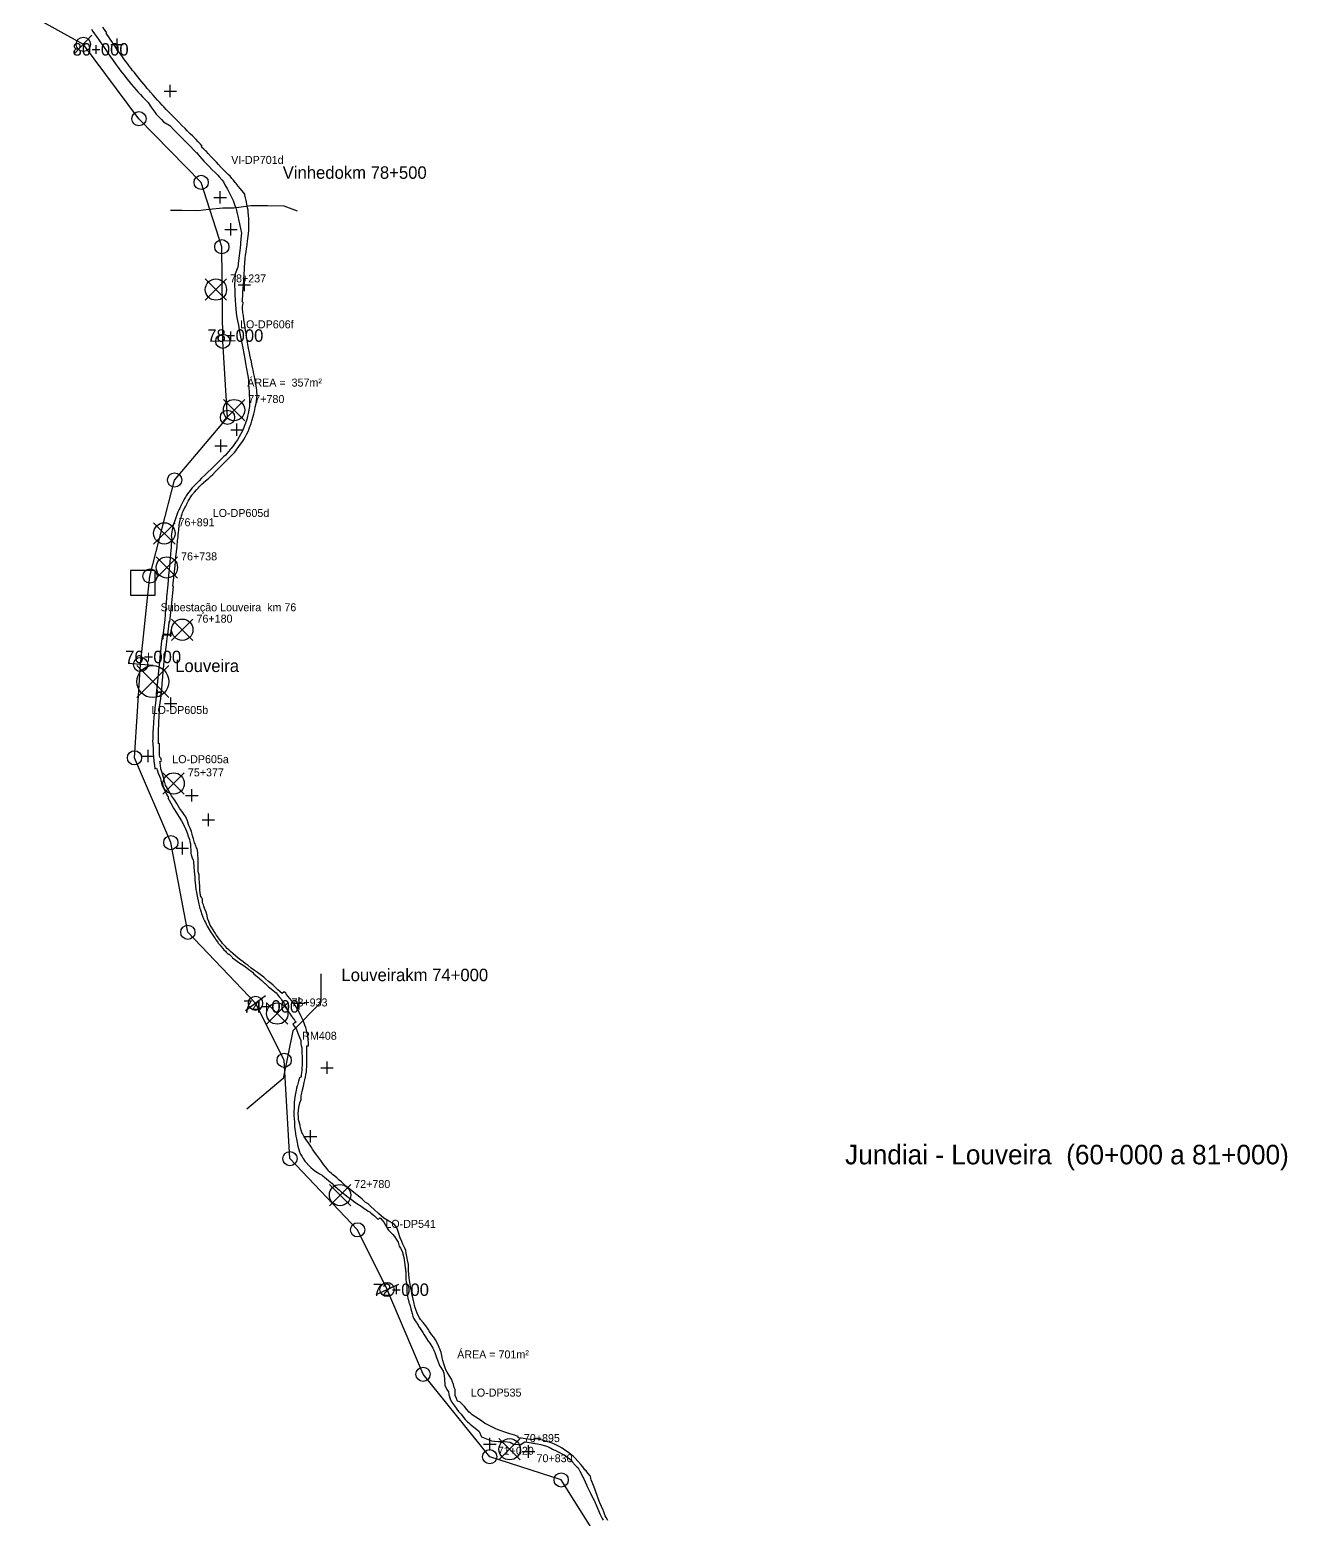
# Model space of a CAD drawing. Header units: metres. Extents: x 286341 to 332373, y 7396700 to 7466215.
# Drawn here: x 299652 to 306720, y 7440965 to 7449341 of the extents above; entities that cross this region are included whole.
import ezdxf

# ---------------------------------------------------------------- set-up
doc = ezdxf.new("R2010")
doc.units = ezdxf.units.M
for name, color, linetype in [('00-EIXO-TIC-RODAPE', 1, 'Continuous'), ('01-ESTACAS-MARCACAO', 3, 'Continuous'), ('02-TRECHOS-DIVISAO', 3, 'Continuous'), ('04-ESTACOES-TIM', 6, 'Continuous'), ('06-SUBESTACOES', 6, 'Continuous'), ('07-OBRAS-DE-ARTE', 30, 'Continuous'), ('09-PASSARELAS', 4, 'Continuous'), ('10-DRENAGEM-BUEIROS', 5, 'Continuous'), ('11-LIMITE-MUNICIPIOS', 8, 'Continuous'), ('12-FAIXA-DOMINIO', 9, 'Continuous'), ('13-DESAPROPRIACAO', 2, 'Continuous'), ('14-TIC-EIXO-REFERENCIA', 1, 'Continuous')]:
    doc.layers.add(name, color=color, linetype=linetype)

msp = doc.modelspace()

# ---------------------------------------------------------------- linework, layer by layer
at = {"layer": '00-EIXO-TIC-RODAPE'}
msp.add_lwpolyline([(302921.4, 7440736.3), (302638.7, 7441185.8), (302237.3, 7441316.2), (301862.5, 7441779.8), (301660.4, 7442256.4), (301494.6, 7442592.4), (301114.2, 7442992.6), (301081.7, 7443545.6), (300920.9, 7443866.2), (300540.2, 7444265.4), (300444.7, 7444769.8), (300240.7, 7445246.2), (300274.8, 7445771.6), (300327.5, 7446268.4), (300466, 7446808.7), (300763.2, 7447161.2), (300737.2, 7447589.1), (300731.5, 7448120.5), (300615.4, 7448482.4), (300265.4, 7448840.3), (299952.9, 7449258.8), (299652, 7449425.2)], dxfattribs=at)
at = {"layer": '01-ESTACAS-MARCACAO'}
for p, q in [((300001.2, 7449309.5), (299904.5, 7449208.2)), ((300807.2, 7447591.4), (300667.3, 7447586.8)), ((300344.6, 7445765.7), (300205.1, 7445777.5)), ((300976.8, 7443908.3), (300865, 7443824.1)), ((301724.2, 7442285.3), (301596.7, 7442227.6))]:
    msp.add_line(p, q, dxfattribs=at)
at = {"layer": '04-ESTACOES-TIM'}
for p, q in [((300253.2, 7445585), (300433.2, 7445765)), ((300253.2, 7445765), (300433.2, 7445585))]:
    msp.add_line(p, q, dxfattribs=at)
msp.add_circle((300343.2, 7445675), 90, dxfattribs=at)
at = {"layer": '06-SUBESTACOES'}
msp.add_lwpolyline([(300217.3, 7446160.7), (300357.3, 7446160.7), (300357.3, 7446300.7), (300217.3, 7446300.7)], close=True, dxfattribs=at)
at = {"layer": '07-OBRAS-DE-ARTE'}
for p, q in [((300637.8, 7447819.9), (300757.8, 7447939.9)), ((300637.8, 7447939.9), (300757.8, 7447819.9)), ((300740.4, 7447141.7), (300860.4, 7447261.7)), ((300740.4, 7447261.7), (300860.4, 7447141.7)), ((300348.2, 7446448.7), (300468.2, 7446568.7)), ((300348.2, 7446568.7), (300468.2, 7446448.7)), ((300362.3, 7446256.9), (300482.3, 7446376.9)), ((300362.3, 7446376.9), (300482.3, 7446256.9)), ((300449.1, 7445906.6), (300569.1, 7446026.6)), ((300449.1, 7446026.6), (300569.1, 7445906.6)), ((300400.5, 7445042.2), (300520.5, 7445162.2)), ((300400.5, 7445162.2), (300520.5, 7445042.2)), ((300982.9, 7443748.5), (301102.9, 7443868.5)), ((300982.9, 7443868.5), (301102.9, 7443748.5)), ((301335.7, 7442727.3), (301455.7, 7442847.3)), ((301335.7, 7442847.3), (301455.7, 7442727.3)), ((302289.1, 7441298.7), (302409.1, 7441418.7)), ((302289.1, 7441418.7), (302409.1, 7441298.7))]:
    msp.add_line(p, q, dxfattribs=at)
for centre in [(300697.8, 7447879.9), (300800.4, 7447201.7), (300408.2, 7446508.7), (300422.3, 7446316.9), (300509.1, 7445966.6), (300460.5, 7445102.2), (301042.9, 7443808.5), (301395.7, 7442787.3), (302349.1, 7441358.7)]:
    msp.add_circle(centre, 60, dxfattribs=at)
at = {"layer": '09-PASSARELAS'}
for points in [[(300398.3, 7445915.7), (300401.1, 7445915.4), (300403.8, 7445938.8), (300442.5, 7445938.6), (300441.8, 7445930.7), (300445.1, 7445930.4), (300448.4, 7445963.9), (300448.4, 7445963.9), (300448.4, 7445963.9), (300445.6, 7445964.1), (300443.3, 7445940.7), (300404.5, 7445940.9), (300405.4, 7445948.8), (300402, 7445949.1), (300398.3, 7445915.7)], [(300445.9, 7445938.3), (300446.1, 7445940.4), (300443.2, 7445940.7), (300404.5, 7445940.9)], [(300445.9, 7445938.3), (300442.5, 7445938.6), (300441.8, 7445931.6), (300445.2, 7445931.3), (300445.9, 7445938.3)], [(300445.4, 7445932.9), (300442, 7445933.2)], [(300445.7, 7445936.7), (300442.4, 7445937)], [(300444, 7445936.8), (300443.6, 7445933.1)], [(300444.1, 7445936.8), (300443.8, 7445933)], [(300446.9, 7445950.3), (300445.3, 7445950.4), (300445.3, 7445950), (300444.4, 7445941), (300444.3, 7445940.6), (300445.9, 7445940.4), (300446, 7445940.9), (300446.9, 7445949.8)], [(300364.2, 7445593.4), (300367, 7445593.1), (300369.4, 7445616.5), (300389.2, 7445614.5), (300386.9, 7445591.1), (300389.7, 7445590.8), (300393, 7445624.2), (300393, 7445624.2), (300393, 7445624.2), (300390.2, 7445624.4), (300389.5, 7445616.5), (300369.6, 7445618.5), (300370.4, 7445626.4), (300367.6, 7445626.7), (300366.8, 7445618.8), (300366.6, 7445616.8), (300364.2, 7445593.4)]]:
    msp.add_lwpolyline(points, dxfattribs=at)
at = {"layer": '10-DRENAGEM-BUEIROS'}
for points in [[(300107.2, 7449257.2), (300177.2, 7449257.2)], [(300142.2, 7449222.2), (300142.2, 7449292.2)], [(300441.6, 7448961.3), (300441.6, 7449031.3)], [(300406.6, 7448996.3), (300476.6, 7448996.3)], [(300722.2, 7448363.3), (300722.2, 7448433.3)], [(300687.2, 7448398.3), (300757.2, 7448398.3)], [(300782.6, 7448183.3), (300782.6, 7448253.3)], [(300747.6, 7448218.3), (300817.6, 7448218.3)], [(300858.1, 7447871.2), (300858.1, 7447941.2)], [(300823.1, 7447906.2), (300893.1, 7447906.2)], [(300781.2, 7447091.6), (300851.2, 7447091.6)], [(300816.2, 7447056.6), (300816.2, 7447126.6)], [(300691.4, 7447001.1), (300761.4, 7447001.1)], [(300726.4, 7446966.1), (300726.4, 7447036.1)], [(300444, 7445516.1), (300444, 7445586.1)], [(300409, 7445551.1), (300479, 7445551.1)], [(300281.8, 7445256.6), (300351.8, 7445256.6)], [(300316.8, 7445221.6), (300316.8, 7445291.6)], [(300563.1, 7445000.5), (300563.1, 7445070.5)], [(300528.1, 7445035.5), (300598.1, 7445035.5)], [(300655.8, 7444863.1), (300655.8, 7444933.1)], [(300620.8, 7444898.1), (300690.8, 7444898.1)], [(300474.8, 7444738.6), (300544.8, 7444738.6)], [(300509.8, 7444703.6), (300509.8, 7444773.6)], [(301165.5, 7443831.3), (301165.5, 7443901.3)], [(301130.5, 7443866.3), (301200.5, 7443866.3)], [(301287.8, 7443504), (301357.8, 7443504)], [(301322.8, 7443469), (301322.8, 7443539)], [(301230.7, 7443082.5), (301230.7, 7443152.5)], [(301195.7, 7443117.5), (301265.7, 7443117.5)], [(302202.5, 7441387.1), (302272.5, 7441387.1)], [(302237.5, 7441352.1), (302237.5, 7441422.1)], [(302420.4, 7441345.4), (302490.4, 7441345.4)], [(302455.4, 7441310.4), (302455.4, 7441380.4)]]:
    msp.add_lwpolyline(points, dxfattribs=at)
at = {"layer": '11-LIMITE-MUNICIPIOS'}
for points in [[(301155.9, 7448319.7), (301081.5, 7448348.4), (300987.4, 7448351.3), (300894.4, 7448349.9), (300798.7, 7448337.6), (300736.5, 7448337.6), (300660.4, 7448329.7), (300596.7, 7448322.7), (300507.5, 7448323.7), (300443, 7448323.7)], [(301288.3, 7444032.3), (301288.7, 7443871.4), (301131.4, 7443711.2), (301076.1, 7443444), (300872, 7443270.9)]]:
    msp.add_lwpolyline(points, dxfattribs=at)
at = {"layer": '12-FAIXA-DOMINIO'}
for points in [[(299998.8, 7449343.5), (300007.2, 7449330.4), (300015.1, 7449318.4), (300026.2, 7449302.8), (300040.2, 7449283.2), (300051.9, 7449266.9), (300062.8, 7449251.4), (300070.3, 7449240.5), (300082.2, 7449223), (300093.1, 7449206.8), (300106, 7449188), (300119.8, 7449168.6), (300137.4, 7449144.3), (300149.4, 7449128), (300158.3, 7449116.1), (300171.7, 7449098.8), (300181.8, 7449085.7), (300198, 7449064.6), (300208.2, 7449052), (300224, 7449032.3), (300236.4, 7449017.3), (300249.5, 7449002.1), (300259.4, 7448991.7), (300273.4, 7448977), (300286.3, 7448963.7), (300298.2, 7448951), (300307.9, 7448940.7), (300316.9, 7448931.7), (300327.3, 7448916.5), (300338.5, 7448900.3), (300344.3, 7448892), (300355.3, 7448876.7), (300361.6, 7448867), (300372.8, 7448855), (300391.9, 7448835.4), (300403.4, 7448823.3), (300422.4, 7448811.9), (300429.4, 7448807.7), (300438.3, 7448802.4), (300449.6, 7448790.7), (300453, 7448787), (300457.9, 7448782.2), (300469, 7448771.2), (300473.5, 7448766.7), (300481.2, 7448758.9), (300484.3, 7448755.7), (300491, 7448748.8), (300498, 7448741.8), (300507.1, 7448732.6), (300510.6, 7448729.2), (300514.9, 7448724.6), (300517.7, 7448721.7), (300520.5, 7448718.8), (300521.9, 7448717.3), (300523.2, 7448716), (300524.8, 7448714.3), (300540.8, 7448698.4), (300557, 7448682.2), (300572.6, 7448666.2), (300587.3, 7448651.4), (300588.2, 7448650.3), (300595.6, 7448641.7), (300606.4, 7448629), (300619, 7448614.7), (300629.8, 7448601.5), (300639.3, 7448592.1), (300660.2, 7448571.2), (300675.9, 7448555.3), (300694.9, 7448536.2), (300708.2, 7448523), (300717.3, 7448513.1), (300731.5, 7448497), (300740.8, 7448485.7), (300749, 7448469.6), (300762.7, 7448443.5), (300774.6, 7448421.1), (300783.8, 7448403.6), (300794.2, 7448380.8), (300804.8, 7448353.2), (300809.4, 7448340.3), (300814.2, 7448323.6), (300818.1, 7448307.9), (300822.7, 7448285.6), (300825.1, 7448274.1), (300830.5, 7448249.5), (300835, 7448230.5), (300836.8, 7448223.2), (300842.4, 7448197.8), (300840.8, 7448184.2), (300838.7, 7448162.3), (300833.7, 7448112.3), (300830.4, 7448085.8), (300828.6, 7448069.1), (300825, 7448040.5), (300821.2, 7448006.6), (300806.9, 7447967.5), (300804.7, 7447931.3), (300803.3, 7447909.5), (300804.5, 7447868.5), (300805.3, 7447849), (300806.7, 7447823.2), (300806.9, 7447819.4), (300808.2, 7447793.5), (300810.1, 7447772), (300812.6, 7447747.9), (300816.3, 7447722.5), (300819.3, 7447704.6), (300824.4, 7447678.8), (300829.2, 7447653.2), (300833.3, 7447632.5), (300838.6, 7447604.6), (300843.4, 7447578.2), (300848.9, 7447549.7), (300854.4, 7447521), (300859.9, 7447491.1), (300864.8, 7447463.2), (300870.3, 7447434.8), (300876, 7447403.6), (300878.9, 7447385.2), (300881.1, 7447367.5), (300882, 7447346.1), (300882.9, 7447327.2), (300884.2, 7447305.1), (300885.2, 7447283.1), (300886, 7447268.4), (300886.9, 7447252.3), (300886.7, 7447234.4), (300886, 7447221.8), (300884, 7447203.9), (300881.5, 7447190.7), (300876.6, 7447168.2), (300871.3, 7447149.2), (300864.7, 7447128.2), (300857.5, 7447109.9), (300848.6, 7447089.8), (300838.2, 7447069), (300829.1, 7447051.9), (300818.8, 7447035.2), (300808.4, 7447018.8), (300796.3, 7447002.3), (300789.5, 7446993.7), (300787.3, 7446990.9), (300784, 7446986.7), (300782.1, 7446984.4), (300779.1, 7446980.6), (300769, 7446968.4), (300760.6, 7446959), (300751.3, 7446948.9), (300740.9, 7446938.6), (300730.4, 7446928.5), (300687.4, 7446886.8), (300637, 7446837.8), (300617.5, 7446818.8), (300603.5, 7446804.8), (300596.4, 7446797.6), (300584.8, 7446785.7), (300565.5, 7446764.4), (300546.1, 7446740.6), (300539, 7446731.1), (300531.1, 7446719.2), (300526.5, 7446712.2), (300523.2, 7446706.8), (300515.8, 7446694), (300509.4, 7446681.9), (300502.5, 7446668.1), (300496.6, 7446655.7), (300492.9, 7446647.5), (300489.7, 7446640.2), (300484.8, 7446629), (300478.5, 7446613.3), (300468.2, 7446585.7), (300460.4, 7446560.4), (300454.4, 7446538.3), (300454, 7446536.3), (300453.5, 7446534.2), (300452.6, 7446530), (300449.8, 7446516.1), (300446.6, 7446495.6), (300450.3, 7446477.2), (300448.7, 7446461.1), (300447.4, 7446446.1), (300447.1, 7446442.4), (300446, 7446429.5), (300444.8, 7446415.3), (300442.6, 7446390.2), (300440.9, 7446372.1), (300438.6, 7446346.2), (300437.3, 7446331.5), (300434.7, 7446302.7), (300432.1, 7446274.2), (300429.5, 7446244.7), (300425.3, 7446199.2), (300424.4, 7446187.9), (300424, 7446184.1), (300423.4, 7446178.1), (300422.5, 7446169.9), (300420.6, 7446150.2), (300417.7, 7446114.6), (300417.2, 7446108.9), (300416.3, 7446097.9), (300415.7, 7446090.3), (300413.4, 7446062.2), (300413, 7446057.5), (300412.4, 7446050.7), (300410.1, 7446023.5), (300406.6, 7445992.3), (300402.1, 7445949.2), (300400.7, 7445936.8), (300397.4, 7445937.2), (300395.7, 7445928.5), (300395.1, 7445925.2), (300394.2, 7445916.1), (300392.8, 7445901.8), (300391.2, 7445885.9), (300386.7, 7445843.9), (300383.4, 7445812.9), (300380.5, 7445786.5), (300377.5, 7445755), (300367.8, 7445657.8), (300366.8, 7445647.7), (300366.1, 7445640.1), (300364.8, 7445627), (300364.3, 7445622), (300362.9, 7445607.5), (300361.5, 7445593.6), (300359.7, 7445573.8), (300357.7, 7445553.9), (300355.4, 7445527.2), (300354.7, 7445519.5), (300349.9, 7445472.5), (300347.4, 7445447.3), (300345, 7445408.7), (300344.3, 7445393.2), (300343.5, 7445371.3), (300342.9, 7445353.4), (300342.6, 7445339.8), (300343.1, 7445326.2), (300344.5, 7445295.4), (300345.1, 7445278.2), (300346.3, 7445264.9), (300346.9, 7445258), (300349.1, 7445226.6), (300352.3, 7445205), (300354.3, 7445184.9), (300364.5, 7445187.5), (300369.7, 7445173), (300374.4, 7445160.1), (300380.4, 7445143.9), (300385.9, 7445129.4), (300388.4, 7445118.3), (300389.5, 7445113.7), (300394.3, 7445094.8), (300399.5, 7445083.7), (300408.7, 7445065.3), (300415.7, 7445051.1), (300422.6, 7445038.2), (300431, 7445024.3), (300427.2, 7445022.1), (300434.7, 7445008.7), (300444.1, 7444991.1), (300459.1, 7444963.4), (300475.9, 7444937.1), (300481.9, 7444928.2), (300491.8, 7444913.7), (300505.2, 7444892.9), (300517.8, 7444867.3), (300522, 7444857.8), (300522, 7444857.8), (300522.9, 7444855.8), (300536, 7444825.6), (300542.9, 7444806.7), (300549, 7444787.8), (300552.2, 7444776.3), (300554.9, 7444762), (300556, 7444742.5), (300556.8, 7444730.1), (300557.5, 7444718.1), (300557.6, 7444715.3), (300558, 7444708.3), (300558.6, 7444701.2), (300565.3, 7444684.4), (300570.9, 7444671.8), (300571.6, 7444663.8), (300572.3, 7444655.8), (300573.6, 7444640), (300574.6, 7444627.4), (300575.5, 7444617.5), (300576.2, 7444609.2), (300577.4, 7444592.5), (300578.8, 7444574.6), (300580.4, 7444556.3), (300581.4, 7444542.9), (300582.8, 7444526.1), (300585.5, 7444506.7), (300588.1, 7444491.3), (300590.8, 7444477.1), (300594.2, 7444458.6), (300598.4, 7444441.4), (300602.7, 7444422.9), (300605.8, 7444409.4), (300608.5, 7444399.2), (300610.8, 7444392.1), (300615.4, 7444378.2), (300617.7, 7444371.9), (300623.1, 7444355.9), (300628.9, 7444342), (300634.1, 7444330.5), (300639.4, 7444320.7), (300644, 7444311), (300649.9, 7444299.6), (300660.6, 7444280.2), (300672, 7444262.6), (300677.5, 7444254.2), (300688.3, 7444238), (300693.8, 7444229.9), (300698.6, 7444223.3), (300708.2, 7444209.9), (300711.7, 7444204.8), (300721.3, 7444193), (300727.6, 7444185.1), (300737.2, 7444174.3), (300743.4, 7444167.4), (300751.1, 7444158.9), (300755.1, 7444154.5), (300757.7, 7444151.6), (300763.2, 7444146.1), (300768.8, 7444140.6), (300771.1, 7444143.6), (300781.7, 7444132.3), (300788.7, 7444124.7), (300791.8, 7444122.1), (300804.8, 7444112.2), (300819.5, 7444101), (300827.7, 7444095.6), (300841.7, 7444085.8), (300856.2, 7444076), (300871.4, 7444065.1), (300884, 7444055.8), (300894, 7444048.4), (300903.7, 7444040.9), (300910.9, 7444031.5), (300922.7, 7444022.1), (300931, 7444015.3), (300943.1, 7444005.4), (300945.2, 7444003.5), (300946.2, 7444002.6), (300955.5, 7443994.3), (300965, 7443985.4), (300973.7, 7443977.6), (300974.4, 7443976.9), (300979.8, 7443971.3), (300988.1, 7443964.2), (300994, 7443959.3), (301008, 7443947.8), (301028.9, 7443930.5), (301036.4, 7443924.3), (301048.8, 7443909.4), (301054.4, 7443902.4), (301062.2, 7443892.8), (301067.6, 7443885), (301076.3, 7443873), (301083.5, 7443862.7), (301085.7, 7443859.6), (301088.4, 7443855.6), (301088.8, 7443855), (301084, 7443850.9), (301099.8, 7443828.4), (301103.1, 7443823.6), (301107.8, 7443816.6), (301109.1, 7443814.8), (301111.4, 7443811.3), (301116.1, 7443804.5), (301118, 7443801.8), (301124.5, 7443792.6), (301127.5, 7443788.4), (301132.9, 7443780.8), (301134.1, 7443779), (301139.6, 7443771.1), (301142.2, 7443767.3), (301144.6, 7443763.8), (301146.5, 7443761), (301147.8, 7443759.1), (301131.2, 7443748), (301150.9, 7443718.2), (301157.9, 7443697.5), (301169.7, 7443670.8), (301176.2, 7443656.3), (301176.2, 7443651), (301176.1, 7443643.4), (301175.9, 7443636.1), (301177.8, 7443629), (301180.8, 7443615.9), (301181, 7443606.1), (301181.5, 7443592.9), (301182, 7443581.9), (301182.4, 7443571.4), (301182.8, 7443562.8), (301183.1, 7443552.9), (301183.5, 7443542.6), (301183.3, 7443534.3), (301183, 7443528.2), (301182.9, 7443526), (301182.5, 7443517.7), (301181.5, 7443502.9), (301180.9, 7443489.7), (301179.3, 7443475.4), (301177.7, 7443463), (301176.5, 7443452.3), (301167.5, 7443445.5), (301166.4, 7443441.7), (301162.5, 7443428.7), (301156.3, 7443406.5), (301154.8, 7443401.2), (301151, 7443388.2), (301148.8, 7443378.5), (301144.6, 7443359.5), (301141.2, 7443337.5), (301139.6, 7443322.4), (301138.9, 7443310.8), (301138.3, 7443298.2), (301137.5, 7443281.3), (301137, 7443253.4), (301137, 7443246.5), (301137, 7443243), (301137, 7443239.6), (301138.7, 7443213.4), (301139.1, 7443204), (301139.3, 7443199.4), (301139.8, 7443190.5), (301140.8, 7443175.8), (301142.1, 7443158.9), (301143.9, 7443147.5), (301148, 7443118.7), (301150.3, 7443103.2), (301154.3, 7443082.5), (301158.7, 7443062.3), (301168, 7443031), (301169.9, 7443026.2), (301174.1, 7443018.2), (301180.8, 7443005.9), (301187.7, 7442993.4), (301198.2, 7442977.5), (301227, 7442946.4), (301230.9, 7442943), (301244.9, 7442931.6), (301259.2, 7442920.9), (301268.9, 7442915.5), (301281.2, 7442907.6), (301294.5, 7442899.2), (301298.4, 7442896.7), (301309, 7442887.8), (301319.5, 7442879), (301343.6, 7442858.8), (301349.4, 7442853.9), (301359.9, 7442844.1), (301362.8, 7442841.5), (301370.4, 7442834.7), (301378, 7442827.7), (301383, 7442822.9), (301392.8, 7442814.6), (301402.3, 7442806.4), (301415, 7442796.2), (301423.3, 7442790.3), (301434, 7442782.4), (301436.8, 7442780.3), (301446.8, 7442772.5), (301456, 7442765.8), (301472, 7442754.2), (301484.9, 7442744.2), (301519.4, 7442721.1), (301531.8, 7442712.5), (301535, 7442710.5), (301545.1, 7442704.1), (301554.4, 7442698), (301557, 7442696.1), (301564.6, 7442690.8), (301568.5, 7442687.7), (301584.8, 7442674.7), (301589, 7442670.5), (301592.5, 7442667.4), (301603, 7442657.7), (301610.6, 7442650.6), (301619.2, 7442659.7), (301624.5, 7442655.1), (301632.8, 7442646.6), (301641.9, 7442635.2), (301651.5, 7442618.9), (301656.3, 7442609.8), (301661.5, 7442601.4), (301669.1, 7442590.6), (301677, 7442580.6), (301691.7, 7442565.3), (301700.3, 7442557.3), (301702.1, 7442554.5), (301711.5, 7442539.9), (301722.4, 7442523), (301728.5, 7442500.6), (301735.7, 7442488.9), (301745.9, 7442472.2), (301753.9, 7442436.2), (301758.3, 7442411), (301760.7, 7442396.8), (301760.9, 7442395.1), (301762.7, 7442379.2), (301763.5, 7442372.3), (301764.5, 7442361.9), (301765, 7442355.9), (301766.6, 7442342.1), (301765.7, 7442318.5), (301766.5, 7442311.7), (301768.4, 7442299), (301769, 7442294.7), (301769.8, 7442287.1), (301770.6, 7442274.5), (301770.9, 7442261.8), (301771.3, 7442247.6), (301772.2, 7442238.6), (301772.8, 7442231), (301774.7, 7442221), (301777.5, 7442206.6), (301778.6, 7442201.4), (301781, 7442192.4), (301781.6, 7442190.3), (301782.8, 7442186.3), (301785, 7442178.7), (301785.7, 7442176.3), (301789.2, 7442164.4), (301793.7, 7442148.3), (301801.7, 7442120.8), (301805.6, 7442107.3), (301808.9, 7442096), (301812.5, 7442090.3), (301818.5, 7442081.2), (301825.3, 7442070.7), (301827.6, 7442066.9), (301834.3, 7442056.1), (301837.7, 7442050.7), (301845.9, 7442038.1), (301853.7, 7442026), (301860.9, 7442014.9), (301868.7, 7442002.4), (301876.2, 7441990.8), (301882.6, 7441980.9), (301891.9, 7441967), (301900, 7441954.5), (301905.5, 7441946.3), (301917.3, 7441926.9), (301919, 7441923.6), (301921.5, 7441918.6), (301923.4, 7441914.5), (301927, 7441906.8), (301929.1, 7441902.2), (301933.1, 7441890.5), (301938.5, 7441875), (301943.9, 7441859), (301945.8, 7441853.6), (301947.1, 7441850), (301949.2, 7441844.2), (301950.3, 7441841.1), (301954.4, 7441829.2), (301965.5, 7441811.9), (301975.5, 7441796.5), (301979.6, 7441785.9), (301982.2, 7441754), (301985, 7441719.2), (301996.2, 7441695), (302006, 7441681.2), (302007.6, 7441665.7), (302014.2, 7441642.4), (302022.8, 7441624.8), (302022.8, 7441624.8), (302038.4, 7441603.4), (302061.2, 7441569.9), (302075.8, 7441556.5), (302086.2, 7441543), (302098.6, 7441526.3), (302101.5, 7441523.4), (302112.2, 7441512.8), (302119.9, 7441506.4), (302127.6, 7441500), (302146.6, 7441483.9), (302164.8, 7441468.8), (302177.5, 7441458.7), (302190.5, 7441428.8), (302247.2, 7441406.1), (302264, 7441403.7), (302283.8, 7441402.8), (302306.8, 7441402.4), (302320.3, 7441401.2), (302352.9, 7441397.7), (302371.1, 7441386.8), (302399.3, 7441385), (302412, 7441384.3), (302425, 7441394.2), (302433.8, 7441400.8), (302448.8, 7441398.5), (302471.8, 7441394.8), (302480.4, 7441393.3), (302489.1, 7441391.8), (302491.4, 7441391.4), (302506.6, 7441389.3), (302524.7, 7441385.7), (302557.1, 7441376.4), (302571.6, 7441370.8), (302590.9, 7441359), (302598.1, 7441355.7), (302604.5, 7441352.7), (302617.7, 7441346.6), (302628.9, 7441340.8), (302650.5, 7441329), (302657.9, 7441324.9), (302666.8, 7441318.7), (302680.2, 7441309), (302688.6, 7441302.7), (302695.1, 7441294.8), (302702.4, 7441286.2), (302707.3, 7441280.3), (302710.4, 7441276.5), (302717.8, 7441268.8), (302727.5, 7441258.8), (302733.8, 7441253.1), (302737.7, 7441246.2), (302740.2, 7441241.7), (302744.2, 7441234.5), (302751.2, 7441221.9), (302760.7, 7441202.2), (302763.6, 7441196.1), (302773, 7441175.7), (302780.6, 7441158.5), (302783, 7441153), (302785.1, 7441148.2), (302788.5, 7441141.3), (302803, 7441111.5), (302809.6, 7441098), (302816.3, 7441084.7), (302818.7, 7441079.8), (302823.5, 7441070.7), (302827.9, 7441062.2), (302830.5, 7441056.3), (302833.6, 7441049.1), (302837.7, 7441039.8), (302848.3, 7441014.6), (302856.1, 7440995.6), (302859.5, 7440987.2), (302869.1, 7440968.3), (302874, 7440959.4)], [(302900.2, 7440958.5), (302891.1, 7440974.1), (302885.7, 7440983.8), (302876.9, 7441011.6), (302874.8, 7441016.5), (302865.9, 7441037), (302856.6, 7441057.7), (302847, 7441081.6), (302840.4, 7441097.4), (302833.9, 7441118.1), (302828.4, 7441135.9), (302820.9, 7441154.6), (302813.8, 7441172.4), (302807.8, 7441186.6), (302805.8, 7441194.1), (302803.2, 7441206.6), (302799.4, 7441211.6), (302788.6, 7441224.5), (302779.1, 7441236.1), (302772, 7441243.4), (302760.9, 7441259.4), (302749.7, 7441273.5), (302733.3, 7441291.8), (302718, 7441307.3), (302705.9, 7441318.7), (302693.8, 7441329.1), (302680.2, 7441339.6), (302659.8, 7441353.7), (302643.6, 7441364.1), (302627.9, 7441373.5), (302608.7, 7441383.3), (302588.6, 7441392), (302576.9, 7441396.3), (302551.3, 7441404.7), (302533.5, 7441409.8), (302508.3, 7441415.1), (302485.6, 7441418.7), (302484.6, 7441410.6), (302464.1, 7441413.4), (302435.9, 7441417.6), (302413.5, 7441420.9), (302397.6, 7441423.3), (302396.8, 7441430.6), (302376.5, 7441437.3), (302349.7, 7441445.9), (302333.4, 7441451), (302316.9, 7441456.9), (302295.6, 7441463.8), (302284.8, 7441466.6), (302267.1, 7441475.8), (302233.9, 7441492.3), (302215.5, 7441501.1), (302208.2, 7441505.6), (302184.9, 7441521.1), (302159.7, 7441538.1), (302138.1, 7441552.2), (302130.3, 7441558.7), (302120.8, 7441566.8), (302108.5, 7441582.3), (302095.3, 7441599), (302084.5, 7441609.9), (302069.3, 7441624.7), (302056.9, 7441629), (302051, 7441643), (302043.3, 7441660.7), (302042.8, 7441677.5), (302042.1, 7441693.4), (302038.1, 7441705.7), (302033.1, 7441722.3), (302027.8, 7441738.1), (302022.4, 7441752.1), (302019.3, 7441757.2), (302006.9, 7441777), (301998.4, 7441791.7), (301990.2, 7441805.1), (301988.1, 7441811.1), (301982.7, 7441827.8), (301979.5, 7441839), (301974.3, 7441857.8), (301970.5, 7441872.3), (301967.7, 7441886.2), (301963.5, 7441903), (301958.9, 7441916.9), (301949.4, 7441939.5), (301939.8, 7441959.6), (301932, 7441973.9), (301922.5, 7441988.2), (301910.5, 7442004.3), (301898, 7442019.9), (301891.5, 7442033.5), (301877.3, 7442052), (301862.4, 7442071.4), (301848.9, 7442088.8), (301842.3, 7442097.4), (301833.1, 7442114.3), (301829.4, 7442124), (301823.3, 7442139.1), (301817.2, 7442154.2), (301814.5, 7442166.1), (301811.9, 7442178.8), (301806.7, 7442201.8), (301802.9, 7442218.4), (301799.8, 7442233.1), (301798.8, 7442239.2), (301794.3, 7442263.4), (301790.2, 7442286.9), (301786.3, 7442308), (301783.6, 7442323), (301782.1, 7442342.1), (301780.5, 7442363), (301780.5, 7442377.4), (301780, 7442397.1), (301775.7, 7442420.7), (301773.3, 7442433.8), (301768.1, 7442461.6), (301765.3, 7442476.7), (301759.5, 7442489.7), (301749.3, 7442511.7), (301742.3, 7442527), (301733.2, 7442546.5), (301731.2, 7442552.6), (301725.7, 7442571.6), (301717.9, 7442594.3), (301712.1, 7442610.3), (301697.9, 7442626), (301670.2, 7442641), (301660, 7442646.1), (301650.8, 7442651.8), (301642.3, 7442657.9), (301626.6, 7442671.6), (301612.7, 7442683.9), (301587.9, 7442706.6), (301568.6, 7442724.2), (301553.8, 7442737.9), (301537.2, 7442748.3), (301521.1, 7442764.6), (301506.8, 7442775.6), (301489.5, 7442789.4), (301473, 7442802.6), (301453.5, 7442818.2), (301439.3, 7442829.4), (301428.7, 7442837.7), (301415.9, 7442851.3), (301404, 7442861.5), (301391.7, 7442871.8), (301377.2, 7442883.9), (301366.3, 7442893.1), (301354, 7442902.5), (301347, 7442909.2), (301337.5, 7442917.7), (301333.6, 7442922.3), (301321.9, 7442936.5), (301313.4, 7442946.8), (301303.4, 7442960.3), (301287.2, 7442982.1), (301275.8, 7442997.2), (301265.3, 7443011.5), (301253, 7443028.5), (301241, 7443046.1), (301232.7, 7443059), (301225.3, 7443070.1), (301221.4, 7443076.7), (301217.6, 7443082.5), (301204.3, 7443102), (301194.9, 7443115.4), (301191, 7443122.2), (301184.7, 7443133.9), (301182, 7443140.4), (301177.6, 7443152.8), (301174.4, 7443163.5), (301171, 7443178.9), (301167.7, 7443192.3), (301164.6, 7443204.3), (301162.8, 7443215.3), (301161.5, 7443225.8), (301161.3, 7443245), (301161.5, 7443265.8), (301162.6, 7443269.5), (301166.8, 7443290.3), (301169.6, 7443306.5), (301178, 7443326), (301177, 7443345.2), (301179, 7443354), (301184.8, 7443378.7), (301189.9, 7443400.6), (301194.3, 7443420.3), (301198.1, 7443436.3), (301202.2, 7443453.4), (301204.5, 7443464.6), (301206.4, 7443481.2), (301207.7, 7443493.2), (301208.9, 7443509), (301209.2, 7443528.9), (301209.4, 7443544.8), (301210, 7443564.9), (301209.8, 7443582.5), (301209.6, 7443600.5), (301209.6, 7443613.2), (301209.5, 7443626.1), (301218.5, 7443627.4), (301218.3, 7443630.9), (301217.8, 7443645.9), (301217.2, 7443658.5), (301216.1, 7443671.9), (301214, 7443686.2), (301211.5, 7443698.5), (301207.8, 7443714.2), (301203.5, 7443729.4), (301198.5, 7443743.2), (301194, 7443755.1), (301187.9, 7443770.1), (301181.4, 7443784.1), (301176.2, 7443795.6), (301169, 7443809.6), (301160.3, 7443825.9), (301153.5, 7443837.7), (301148.5, 7443845.8), (301139.1, 7443859.8), (301130.4, 7443871.7), (301121.7, 7443883.8), (301115.5, 7443890.9), (301103, 7443905.5), (301094.1, 7443915.9), (301090.6, 7443923), (301081, 7443930.8), (301070.9, 7443921), (301059.8, 7443930.3), (301046, 7443942.6), (301032.7, 7443954.7), (301019.3, 7443967.2), (301008.4, 7443976.7), (300994.4, 7443989.3), (300976.7, 7444004.5), (300967, 7444012.9), (300953.7, 7444023.1), (300932.3, 7444038.5), (300915.8, 7444050.5), (300897, 7444064.6), (300879.1, 7444078.2), (300863.2, 7444090.4), (300850.9, 7444099.7), (300837.3, 7444109.6), (300823.9, 7444120.7), (300808.3, 7444133.9), (300793.7, 7444145.9), (300780.8, 7444157.3), (300772.6, 7444165), (300762.3, 7444174.4), (300751.2, 7444185.4), (300746.4, 7444190.8), (300735.2, 7444203.1), (300729.4, 7444211.2), (300720.5, 7444222.9), (300713, 7444233.1), (300706.3, 7444242.6), (300699.7, 7444251.4), (300692, 7444263.6), (300682.2, 7444279.4), (300673.1, 7444293.7), (300664.2, 7444309), (300662.1, 7444314.3), (300657.6, 7444325.7), (300652, 7444338.6), (300651.3, 7444343.6), (300649.4, 7444359.1), (300642.6, 7444378.7), (300638.3, 7444391.8), (300634.8, 7444401.8), (300630.8, 7444412.1), (300628, 7444419.9), (300623.4, 7444431.8), (300622.9, 7444438.6), (300622, 7444452.4), (300618.3, 7444459), (300612.4, 7444469.8), (300611.8, 7444473.2), (300609.3, 7444488.3), (300608.6, 7444502.5), (300607.4, 7444523.3), (300606.6, 7444546.6), (300604.2, 7444565.3), (300603.7, 7444570.7), (300603.7, 7444588.6), (300601.1, 7444600.2), (300599.2, 7444609.7), (300598.7, 7444631.2), (300598.7, 7444652), (300599.3, 7444669.8), (300598.1, 7444679.7), (300596.5, 7444699.6), (300595.9, 7444712), (300594, 7444724.9), (300591.9, 7444735.1), (300589.9, 7444740.9), (300584.1, 7444756.2), (300580.6, 7444763.1), (300578.3, 7444768.5), (300572.6, 7444790.3), (300567, 7444808.2), (300565, 7444818), (300560, 7444832.9), (300553.2, 7444850.7), (300546.4, 7444865.8), (300544.5, 7444871.3), (300538.1, 7444891.3), (300533.6, 7444905.5), (300528.5, 7444913.9), (300518.6, 7444930.3), (300512.7, 7444938.4), (300499.5, 7444955.3), (300494.3, 7444963.6), (300478.9, 7444989), (300469.5, 7445004.7), (300465.4, 7445010.7), (300449, 7445031.9), (300443.9, 7445041.1), (300425.7, 7445073.1), (300414.9, 7445092.6), (300407, 7445122.1), (300396, 7445161.9), (300389.2, 7445184.2), (300386, 7445206.9), (300384.9, 7445215), (300384.1, 7445220.5), (300383.3, 7445226.1), (300391.3, 7445228.6), (300391.7, 7445232.1), (300391.1, 7445236.6), (300389.5, 7445243.6), (300382.1, 7445250.3), (300381.8, 7445262.4), (300381.3, 7445305.8), (300380.9, 7445328), (300374.9, 7445325.5), (300375.7, 7445348), (300375.8, 7445392.6), (300377.3, 7445443.9), (300379.1, 7445483.4), (300380.2, 7445517), (300381.5, 7445531.3), (300387.8, 7445579.5), (300393.3, 7445626.6), (300396.7, 7445666.9), (300399.2, 7445700.3), (300402.4, 7445733.2), (300405, 7445764.8), (300407.6, 7445792.6), (300408, 7445794.8), (300408.3, 7445796.9), (300408.8, 7445799.8), (300408.9, 7445800.7), (300409.3, 7445803.1), (300409.7, 7445805.5), (300410, 7445807.5), (300410.2, 7445808.9), (300410.4, 7445810.6), (300412.1, 7445823), (300416.9, 7445855), (300419.9, 7445881), (300424.9, 7445918.6), (300427.7, 7445941.8), (300431.2, 7445969.5), (300435.4, 7446005.7), (300436, 7446012.3), (300436, 7446012.3), (300440, 7446011.9), (300443.6, 7446047.2), (300449, 7446099.5), (300460.4, 7446210.5), (300456.5, 7446210.9), (300468.5, 7446326.4), (300473.7, 7446377.1), (300479.8, 7446435.3), (300483, 7446467.7), (300484.3, 7446479.7), (300485.2, 7446488), (300486.7, 7446502.5), (300488, 7446516), (300489.2, 7446526.7), (300490.2, 7446535.7), (300491.1, 7446545.3), (300492.2, 7446556.4), (300493.4, 7446567.4), (300495.3, 7446574.6), (300499.8, 7446589.9), (300501.9, 7446597.7), (300504.5, 7446607.2), (300507.6, 7446618.1), (300510.7, 7446626.2), (300514.2, 7446634.4), (300516.2, 7446638.5), (300523.2, 7446652), (300528.3, 7446661.5), (300530.6, 7446666.2), (300532.1, 7446669.3), (300533.8, 7446672.7), (300537.3, 7446679.3), (300542.7, 7446690.1), (300547.8, 7446699), (300557, 7446713.6), (300563.7, 7446722.8), (300568.6, 7446729.2), (300571, 7446732.3), (300578, 7446741.1), (300588.4, 7446753.7), (300597.5, 7446763.5), (300604.5, 7446771.1), (300608, 7446774.9), (300613.2, 7446780.1), (300620.1, 7446787.3), (300629.8, 7446795.6), (300630.5, 7446796.1), (300647, 7446810), (300657.8, 7446819.5), (300668, 7446828.1), (300680, 7446840.4), (300695.3, 7446855.9), (300713.9, 7446874.7), (300730.2, 7446891), (300743.6, 7446904.6), (300754, 7446915.1), (300763.4, 7446924.6), (300776.5, 7446937.8), (300787.8, 7446949.2), (300802.7, 7446964), (300809.4, 7446973.5), (300815.3, 7446981.5), (300822.8, 7446991.8), (300831.2, 7447003.4), (300832.4, 7447005.1), (300842.5, 7447018.7), (300848.6, 7447027.7), (300854.7, 7447036.5), (300862.4, 7447049.9), (300870.5, 7447064.9), (300877.4, 7447078.2), (300881.8, 7447088.1), (300882.7, 7447090.8), (300887.4, 7447103.7), (300895.4, 7447127), (300896.4, 7447130.1), (300897.6, 7447134), (300899.8, 7447141.1), (300901.7, 7447147.1), (300903.5, 7447153.1), (300904.6, 7447157), (300905.5, 7447160.3), (300911.2, 7447181.5), (300916.4, 7447204.3), (300919.6, 7447219.1), (300923.6, 7447239), (300925.7, 7447251.6), (300928.3, 7447269.9), (300929.4, 7447286.4), (300928.9, 7447306.2), (300928.1, 7447315), (300927, 7447324), (300923.7, 7447340.8), (300921.4, 7447354.3), (300920.5, 7447359.4), (300916.6, 7447378.9), (300914.3, 7447390.5), (300909.6, 7447414.3), (300908.6, 7447419.2), (300905.5, 7447433.9), (300900.8, 7447457.5), (300897.3, 7447475.4), (300894.7, 7447485.8), (300893.2, 7447493.4), (300889.7, 7447510.8), (300888.8, 7447515), (300880, 7447558.8), (300871.7, 7447604), (300867.4, 7447633.8), (300864.6, 7447651.4), (300860.5, 7447679.7), (300857.8, 7447697.9), (300855.8, 7447710.6), (300852.3, 7447733.8), (300850.2, 7447748.3), (300848.8, 7447757.7), (300848.4, 7447766), (300848.5, 7447785), (300848.9, 7447792.4), (300850.4, 7447806.1), (300845.5, 7447812.3), (300846.8, 7447822.8), (300848.9, 7447850), (300849.8, 7447865.4), (300852.7, 7447907), (300854.2, 7447930.2), (300855.6, 7447949.5), (300856.1, 7447956.8), (300856.6, 7447965.3), (300857.2, 7447974.7), (300858, 7447985.5), (300859.7, 7448010.2), (300859.7, 7448010.3), (300860.8, 7448026.5), (300863, 7448057.6), (300865.1, 7448073.5), (300867.7, 7448092.6), (300870.4, 7448111.2), (300873.2, 7448131.8), (300876.2, 7448153.9), (300877.8, 7448165.1), (300880.1, 7448181.4), (300881.8, 7448193.6), (300882.8, 7448216.4), (300883.4, 7448235.3), (300883.8, 7448253.9), (300884.1, 7448263), (300882.9, 7448277.8), (300881.1, 7448297.4), (300879.7, 7448315.4), (300878.8, 7448326.5), (300876.3, 7448338.7), (300872, 7448359.3), (300867.7, 7448380), (300864.9, 7448394.7), (300861, 7448412.8), (300860.4, 7448415.9), (300852.4, 7448425.7), (300835.9, 7448446), (300823.6, 7448460.8), (300811.3, 7448476.1), (300806.4, 7448482.3), (300796.1, 7448494.9), (300788.5, 7448504), (300778.4, 7448516.7), (300767.4, 7448527.3), (300749.7, 7448544.5), (300738.5, 7448555.3), (300728.5, 7448566.2), (300712.2, 7448583.5), (300701.2, 7448595.4), (300688.1, 7448609.5), (300672.2, 7448626.3), (300655, 7448645.1), (300644.6, 7448656.2), (300640, 7448660.8), (300629.8, 7448669.8), (300617.3, 7448681), (300621.6, 7448686.9), (300610.9, 7448697.7), (300598.9, 7448709.8), (300586.3, 7448722.7), (300567.5, 7448741.5), (300554.3, 7448754.9), (300536.3, 7448773.2), (300524.4, 7448785.3), (300507.5, 7448802.4), (300489.8, 7448820.2), (300479.7, 7448830.8), (300463.6, 7448846.8), (300448.9, 7448861.5), (300433.8, 7448877.2), (300418.4, 7448892.8), (300405.5, 7448906.6), (300396.1, 7448916.7), (300382.7, 7448930.8), (300370.1, 7448945), (300355.9, 7448960.7), (300344.7, 7448973.2), (300330.3, 7448989.6), (300324.2, 7448997.3), (300312.4, 7449010.8), (300303.9, 7449021), (300292.1, 7449035.1), (300280.8, 7449048.8), (300271.3, 7449060.8), (300260.6, 7449073.7), (300250.1, 7449087), (300239.8, 7449099.8), (300230.1, 7449112.2), (300221.3, 7449123.7), (300213, 7449134.4), (300204.7, 7449145), (300200.4, 7449150.8), (300190.4, 7449164.7), (300181.4, 7449176.8), (300172.7, 7449188.6), (300163.8, 7449201.3), (300152.2, 7449217.5), (300143.6, 7449229.9), (300136.2, 7449240.8), (300129.7, 7449250.3), (300122.7, 7449260.6), (300113.7, 7449273.9), (300104.1, 7449288), (300093.8, 7449302.7), (300084.5, 7449316), (300081.2, 7449320.9), (300084.9, 7449323.7), (300076.1, 7449336.6), (300062.9, 7449355.8)], [(301772.2, 7442238.6), (301772.2, 7442238.6)]]:
    msp.add_lwpolyline(points, dxfattribs=at)
at = {"layer": '14-TIC-EIXO-REFERENCIA'}
for centre in [(299952.9, 7449258.8), (300265.4, 7448840.3), (300615.4, 7448482.4), (300731.5, 7448120.5), (300737.2, 7447589.1), (300763.2, 7447161.2), (300466, 7446808.7), (300327.5, 7446268.4), (300274.8, 7445771.6), (300240.7, 7445246.2), (300444.7, 7444769.8), (300540.2, 7444265.4), (300920.9, 7443866.2), (301081.7, 7443545.6), (301114.2, 7442992.6), (301494.6, 7442592.4), (301660.4, 7442256.4), (301862.5, 7441779.8), (302237.3, 7441316.2), (302638.7, 7441185.8)]:
    msp.add_circle(centre, 40, dxfattribs=at)

# ---------------------------------------------------------------- texts
at = {"layer": '01-ESTACAS-MARCACAO'}
for s, p in [('80+000', (299892.5, 7449195.5)), ('78+000', (300649.8, 7447586.2)), ('76+000', (300187.6, 7445779)), ('74+000', (300851, 7443813.6)), ('72+000', (301580.7, 7442220.4))]:
    msp.add_text(s, height=70, dxfattribs=at).set_placement(p)
at = {"layer": '02-TRECHOS-DIVISAO'}
msp.add_text('Jundiai - Louveira  (60+000 a 81+000)', height=110, dxfattribs=at).set_placement((304234.7, 7442960.5))
at = {"layer": '04-ESTACOES-TIM'}
msp.add_text('Louveira', height=70, dxfattribs=at).set_placement((300469.2, 7445729))
at = {"layer": '06-SUBESTACOES'}
msp.add_text('Subestação Louveira  km 76', height=45, dxfattribs=at).set_placement((300387.3, 7446070.7))
at = {"layer": '07-OBRAS-DE-ARTE'}
for s, p in [('78+237', (300777.8, 7447919.9)), ('77+780', (300880.4, 7447241.7)), ('76+891', (300488.2, 7446548.7)), ('76+738', (300502.3, 7446356.9)), ('76+180', (300589.1, 7446006.6)), ('75+377', (300540.5, 7445142.2)), ('73+933', (301122.9, 7443848.5)), ('72+780', (301475.7, 7442827.3)), ('70+895', (302429.1, 7441398.7))]:
    msp.add_text(s, height=45, dxfattribs=at).set_placement(p)
at = {"layer": '10-DRENAGEM-BUEIROS'}
for s, p in [('71+020', (302282.5, 7441327.1)), ('70+830', (302500.4, 7441285.4))]:
    msp.add_text(s, height=45, dxfattribs=at).set_placement(p)
at = {"layer": '11-LIMITE-MUNICIPIOS'}
for s, p in [('Vinhedokm 78+500', (301073.7, 7448502.7)), ('Louveirakm 74+000', (301403.6, 7443990.6))]:
    msp.add_text(s, height=70, dxfattribs=at).set_placement(p)
at = {"layer": '13-DESAPROPRIACAO'}
for s, p in [('VI-DP701d', (300784.2, 7448586.4)), ('LO-DP606f', (300833.9, 7447661.8)), ('ÁREA =  357m²', (300874.3, 7447334.2)), ('LO-DP605d', (300680.3, 7446600.9)), ('LO-DP605b', (300336.6, 7445493.1)), ('LO-DP605a', (300452.9, 7445216.3)), ('RM408', (301183.4, 7443661.1)), ('LO-DP541', (301650.5, 7442603.4)), ('ÁREA = 701m²', (302054.2, 7441869.1)), ('LO-DP535', (302131.4, 7441654.4))]:
    msp.add_text(s, height=45, dxfattribs=at).set_placement(p)

doc.saveas('drawing.dxf')
